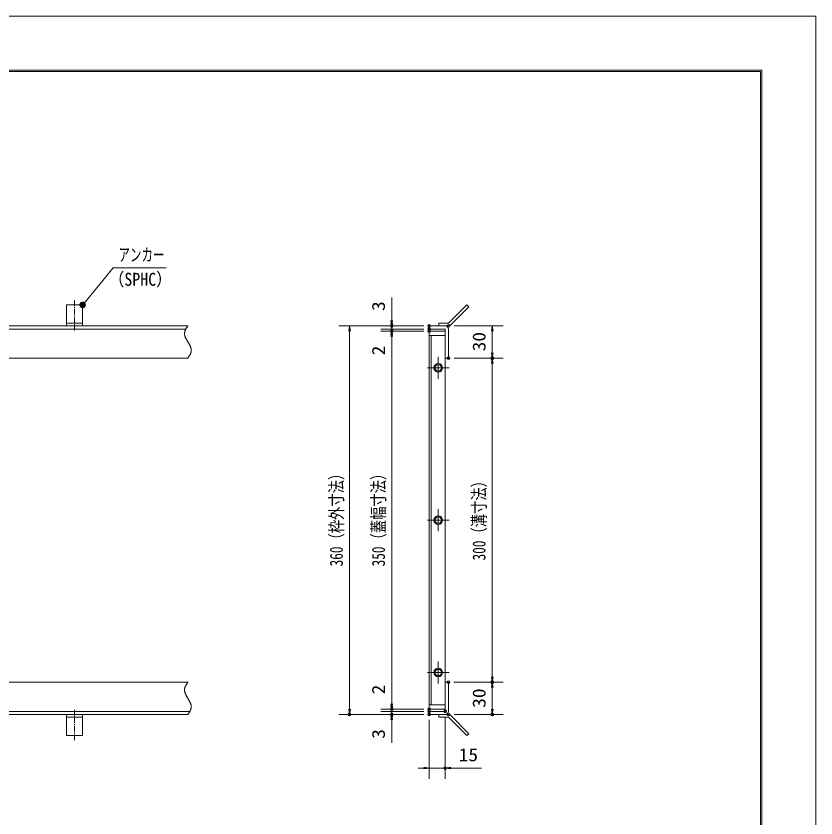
# Model space of a CAD drawing. Units: millimetres, scale not verified. Extents: x -1050 to 1050, y -742 to 742.
# Drawn here: x 309 to 1050, y 0 to 742 of the extents above; entities that cross this region are included whole.
import ezdxf
from ezdxf.enums import TextEntityAlignment as Align

# ---------------------------------------------------------------- set-up
doc = ezdxf.new("R2010")
doc.units = ezdxf.units.MM
doc.header["$LTSCALE"] = 5
doc.header["$PDMODE"] = 32
doc.header["$PDSIZE"] = 2.5
doc.linetypes.add('CHAIN1', pattern=[8, 5, -1, 1, -1])
doc.linetypes.add('DOUBLE_CHAIN1', pattern=[8.8, 5, -1, 0.6, -0.6, 0.6, -1])
for name, color, linetype, lineweight in [('0-0_7-図\u3000枠', 4, 'Continuous', 9), ('0-1_寸法注釈', 2, 'Continuous', 9), ('0-2_0', 2, 'Continuous', 9), ('0-3_DEFPOINTS', 134, 'Continuous', 9), ('0-4_アンカー', 7, 'Continuous', 9), ('0-5_枠', 7, 'Continuous', 9), ('0-6_想像線', 134, 'DOUBLE_CHAIN1', 9), ('0-8_蓋', 5, 'Continuous', 9), ('0-A_中心線', 6, 'CHAIN1', 9)]:
    doc.layers.add(name, color=color, linetype=linetype, lineweight=lineweight)
doc.styles.add('ＭＳ ゴシック', font='')
doc.styles.get('ＭＳ ゴシック').set_extended_font_data('MS Gothic')

# ---------------------------------------------------------------- blocks, each defined once
blk = doc.blocks.new('A$C5D7C781A')
at = {"layer": '0-4_アンカー'}
for p, q in [((0, 118.78), (0, 22.26)), ((0, 118.78), (75, 118.78)), ((75, 118.78), (75, 22.26)), ((75, 33.76), (0, 33.76)), ((0, 22.26), (75, 22.26))]:
    blk.add_line(p, q, dxfattribs=at)
at = {"layer": '0-4_アンカー', "color": 6, "linetype": 'CHAIN1'}
blk.add_line((37.5, 140.11), (37.5, 0), dxfattribs=at)
blk = doc.blocks.new('_OPEN')
at = {"layer": '0-2_0'}
blk.add_line((0, 0), (-5, 0), dxfattribs=at)
blk.add_lwpolyline([(-5, 0.833), (0, 0), (-5, -0.833)], dxfattribs=at)
blk = doc.blocks.new('A$C4F066A7F')
at = {"layer": '0-4_アンカー'}
for p, q in [((0, 96.52), (45.24, 96.52)), ((0, 85.02), (0, 96.52)), ((0, 85.02), (45.24, 85.02)), ((130.26, 0), (45.24, 85.02)), ((138.39, 8.13), (53.37, 93.15)), ((138.39, 8.13), (130.26, 0))]:
    blk.add_line(p, q, dxfattribs=at)
blk.add_arc((45.24, 85.02), 11.5, 45, 90, dxfattribs=at)
blk = doc.blocks.new('A$C6EB770D1')
at = {"layer": '0-4_アンカー'}
for p, q in [((130.257, 96.52), (45.237, 11.5)), ((138.388, 88.388), (53.368, 3.368)), ((138.388, 88.388), (130.257, 96.52)), ((0, 11.5), (45.237, 11.5)), ((0, 11.5), (0, 0)), ((0, 0), (45.237, 0))]:
    blk.add_line(p, q, dxfattribs=at)
blk.add_arc((45.237, 11.5), 11.5, 270, 315, dxfattribs=at)
blk = doc.blocks.new('_Dot')
at = {"layer": '0-2_0'}
for p, q in [((-2.5, 0), (-5, 0)), ((2.445, 0.5), (-2.445, 0.5)), ((1.997, 1.5), (-1.997, 1.5)), ((2.289, -0.995), (-2.289, -0.995)), ((1.499, -1.995), (-1.499, -1.995))]:
    blk.add_line(p, q, dxfattribs=at)
for points in [[(2.5, 0), (2.48, 0.313), (2.421, 0.622), (2.324, 0.92), (2.191, 1.204), (2.023, 1.469), (1.822, 1.711), (1.594, 1.926), (1.34, 2.111), (1.064, 2.262), (0.773, 2.378), (0.468, 2.456), (0.157, 2.495), (-0.157, 2.495), (-0.468, 2.456), (-0.773, 2.378), (-1.064, 2.262), (-1.34, 2.111), (-1.594, 1.926), (-1.822, 1.711), (-2.023, 1.469), (-2.191, 1.204), (-2.324, 0.92), (-2.421, 0.622), (-2.48, 0.313), (-2.5, 0), (0, 0)], [(-2.5, 0), (-2.48, -0.313), (-2.421, -0.622), (-2.324, -0.92), (-2.191, -1.204), (-2.023, -1.469), (-1.822, -1.711), (-1.594, -1.926), (-1.34, -2.111), (-1.064, -2.262), (-0.773, -2.378), (-0.468, -2.456), (-0.157, -2.495), (0.157, -2.495), (0.468, -2.456), (0.773, -2.378), (1.064, -2.262), (1.34, -2.111), (1.594, -1.926), (1.822, -1.711), (2.023, -1.469), (2.191, -1.204), (2.324, -0.92), (2.421, -0.622), (2.48, -0.313), (2.5, 0), (0, 0)]]:
    blk.add_lwpolyline(points, close=True, dxfattribs=at)

msp = doc.modelspace()

# ---------------------------------------------------------------- linework, layer by layer
at = {"layer": '0-0_7-図\u3000枠'}
for p in [(-973.75, 691.25), (998.75, -691.25)]:
    msp.add_line(p, (998.75, 691.25), dxfattribs=at)
msp.add_lwpolyline([(-975, 692.5), (1000, 692.5), (1000, -692.5)], dxfattribs=at)
at = {"layer": '0-1_寸法注釈'}
for p, q in [((656.991, 460.719), (656.991, 481.832)), ((656.991, 457.719), (656.991, 462.719)), ((686.648, 455.719), (608.022, 455.719)), ((686.648, 455.719), (646.991, 455.719)), ((656.991, 452.719), (656.991, 455.719)), ((714.696, 455.719), (760.2, 455.719)), ((618.022, 450.719), (618.022, 100.719)), ((686.648, 452.719), (646.991, 452.719)), ((686.648, 452.719), (646.991, 452.719)), ((686.648, 450.719), (646.991, 450.719)), ((686.648, 450.719), (646.991, 450.719)), ((656.991, 452.719), (656.991, 450.719)), ((656.991, 447.719), (656.991, 442.719)), ((656.991, 445.719), (656.991, 105.719)), ((656.991, 445.719), (656.991, 424.606)), ((750.2, 450.719), (750.2, 430.719)), ((714.696, 425.719), (760.2, 425.719)), ((714.696, 425.719), (760.2, 425.719)), ((750.2, 420.719), (750.2, 130.719)), ((656.991, 105.719), (656.991, 126.832)), ((714.648, 125.719), (760.2, 125.719)), ((714.648, 125.719), (760.2, 125.719)), ((750.2, 120.719), (750.2, 100.719)), ((656.991, 103.719), (656.991, 108.719)), ((686.648, 100.719), (646.991, 100.719)), ((686.648, 100.719), (646.991, 100.719)), ((686.648, 98.719), (646.991, 98.719)), ((686.648, 98.719), (646.991, 98.719)), ((656.991, 98.719), (656.991, 100.719)), ((656.991, 98.719), (656.991, 95.719)), ((686.648, 95.719), (608.022, 95.719)), ((686.648, 95.719), (646.991, 95.719)), ((656.991, 93.719), (656.991, 88.719)), ((656.991, 90.719), (656.991, 69.606)), ((691.648, 90.719), (691.648, 36.192)), ((706.648, 93.719), (706.648, 36.192)), ((714.696, 95.719), (760.2, 95.719)), ((686.648, 46.192), (681.648, 46.192)), ((691.648, 46.192), (706.648, 46.192)), ((711.648, 46.192), (740.185, 46.192))]:
    msp.add_line(p, q, dxfattribs=at)
msp.add_lwpolyline([(448.115, 509.212), (399.061, 509.212), (371.338, 475.781)], dxfattribs=at)
at = {"layer": '0-3_DEFPOINTS'}
msp.add_lwpolyline([(-1050, -742.5), (-1050, 742.5), (1050, 742.5), (1050, -742.5)], close=True, dxfattribs=at)
for p in [(656.991, 455.719), (691.648, 455.719), (691.648, 452.719), (709.696, 455.719), (656.991, 450.719), (691.648, 450.719), (709.696, 425.719), (750.2, 425.719), (709.648, 125.719), (750.2, 125.719), (618.022, 95.719), (656.991, 100.719), (656.991, 95.719), (691.648, 100.719), (691.648, 98.719), (691.648, 98.719), (691.648, 95.719), (691.648, 95.719), (706.648, 98.719), (709.696, 95.719), (750.2, 95.719), (706.648, 46.192)]:
    msp.add_point(p, dxfattribs=at)
at = {"layer": '0-5_枠'}
for p, q in [((-736.814, 455.719), (468.186, 455.719)), ((691.648, 455.719), (706.648, 455.719)), ((691.648, 452.719), (691.648, 455.719)), ((-733.814, 452.719), (466.35, 452.719)), ((706.648, 452.719), (691.648, 452.719)), ((706.648, 425.719), (706.648, 452.719)), ((709.648, 425.719), (709.648, 452.719)), ((266.186, 425.719), (468.186, 425.719)), ((706.648, 425.719), (709.648, 425.719)), ((266.186, 125.719), (468.186, 125.719)), ((706.648, 125.719), (706.648, 98.719)), ((706.648, 125.719), (709.648, 125.719)), ((709.648, 125.719), (709.648, 98.719)), ((-733.814, 98.719), (470.023, 98.719)), ((706.648, 98.719), (691.648, 98.719)), ((691.648, 98.719), (691.648, 95.719)), ((-736.814, 95.719), (468.186, 95.719)), ((691.648, 95.719), (706.648, 95.719))]:
    msp.add_line(p, q, dxfattribs=at)
for centre, start, end in [((706.648, 452.719), 0, 90), ((706.648, 98.719), 270, 0)]:
    msp.add_arc(centre, 3, start, end, dxfattribs=at)
at = {"layer": '0-6_想像線'}
for points in [[(468.186, 455.719), (467.995, 455.425), (467.805, 455.132), (467.616, 454.839), (467.429, 454.545), (467.244, 454.251), (467.063, 453.958), (466.886, 453.664), (466.713, 453.37), (466.545, 453.075), (466.383, 452.781), (466.228, 452.486), (466.08, 452.191), (465.939, 451.896), (465.807, 451.601), (465.685, 451.305), (465.571, 451.009), (465.469, 450.712), (465.377, 450.416), (465.297, 450.118), (465.229, 449.821), (465.175, 449.523), (465.133, 449.224), (465.107, 448.925), (465.095, 448.625), (465.097, 448.325), (465.113, 448.025), (465.142, 447.724), (465.183, 447.422), (465.237, 447.12), (465.303, 446.818), (465.379, 446.515), (465.466, 446.213), (465.562, 445.909), (465.668, 445.606), (465.783, 445.302), (465.906, 444.997), (466.037, 444.693), (466.175, 444.388), (466.319, 444.083)], [(466.319, 444.083), (466.47, 443.778), (466.626, 443.473), (466.787, 443.167), (466.952, 442.861), (467.121, 442.556), (467.294, 442.25), (467.469, 441.944), (467.646, 441.637), (467.825, 441.331), (468.006, 441.025), (468.186, 440.719)], [(470.054, 437.355), (469.903, 437.66), (469.747, 437.965), (469.586, 438.271), (469.421, 438.576), (469.252, 438.882), (469.079, 439.188), (468.904, 439.494), (468.726, 439.8), (468.547, 440.106), (468.367, 440.413), (468.186, 440.719)], [(468.186, 425.719), (468.377, 426.012), (468.568, 426.306), (468.757, 426.599), (468.944, 426.893), (469.129, 427.186), (469.31, 427.48), (469.487, 427.774), (469.66, 428.068), (469.828, 428.362), (469.99, 428.657), (470.145, 428.952), (470.293, 429.246), (470.433, 429.542), (470.565, 429.837), (470.688, 430.133), (470.801, 430.429), (470.904, 430.725), (470.996, 431.022), (471.076, 431.319), (471.144, 431.617), (471.198, 431.915), (471.239, 432.214), (471.266, 432.513), (471.278, 432.813), (471.276, 433.113), (471.26, 433.413), (471.231, 433.714), (471.189, 434.016), (471.136, 434.317), (471.07, 434.62), (470.994, 434.922), (470.907, 435.225), (470.81, 435.529), (470.704, 435.832), (470.59, 436.136), (470.467, 436.44), (470.336, 436.745), (470.198, 437.05), (470.054, 437.355)], [(468.186, 125.719), (467.995, 125.425), (467.805, 125.132), (467.616, 124.839), (467.429, 124.545), (467.244, 124.251), (467.063, 123.958), (466.886, 123.664), (466.713, 123.37), (466.545, 123.075), (466.383, 122.781), (466.228, 122.486), (466.08, 122.191), (465.939, 121.896), (465.807, 121.601), (465.685, 121.305), (465.571, 121.009), (465.469, 120.712), (465.377, 120.416), (465.297, 120.118), (465.229, 119.821), (465.175, 119.523), (465.133, 119.224), (465.107, 118.925), (465.095, 118.625), (465.097, 118.325), (465.113, 118.025), (465.142, 117.724), (465.183, 117.422), (465.237, 117.12), (465.303, 116.818), (465.379, 116.515), (465.466, 116.213), (465.562, 115.909), (465.668, 115.606), (465.783, 115.302), (465.906, 114.997), (466.037, 114.693), (466.175, 114.388), (466.319, 114.083)], [(466.319, 114.083), (466.47, 113.778), (466.626, 113.473), (466.787, 113.167), (466.952, 112.861), (467.121, 112.556), (467.294, 112.25), (467.469, 111.944), (467.646, 111.637), (467.826, 111.331), (468.006, 111.025), (468.186, 110.719)], [(470.054, 107.355), (469.903, 107.66), (469.747, 107.965), (469.586, 108.271), (469.421, 108.576), (469.252, 108.882), (469.079, 109.188), (468.904, 109.494), (468.726, 109.8), (468.547, 110.106), (468.367, 110.413), (468.186, 110.719)], [(468.186, 95.719), (468.377, 96.012), (468.568, 96.306), (468.757, 96.599), (468.944, 96.893), (469.129, 97.186), (469.31, 97.48), (469.487, 97.774), (469.66, 98.068), (469.828, 98.362), (469.99, 98.657), (470.145, 98.952), (470.293, 99.246), (470.433, 99.542), (470.565, 99.837), (470.688, 100.133), (470.801, 100.429), (470.904, 100.725), (470.996, 101.022), (471.076, 101.32), (471.144, 101.617), (471.198, 101.915), (471.239, 102.214), (471.266, 102.513), (471.278, 102.813), (471.276, 103.113), (471.26, 103.413), (471.231, 103.714), (471.189, 104.016), (471.136, 104.317), (471.07, 104.62), (470.994, 104.922), (470.907, 105.225), (470.81, 105.529), (470.704, 105.832), (470.59, 106.136), (470.467, 106.44), (470.336, 106.745), (470.198, 107.05), (470.054, 107.355)]]:
    msp.add_lwpolyline(points, dxfattribs=at)
at = {"layer": '0-8_蓋'}
for p, q in [((691.648, 450.719), (691.648, 100.719)), ((691.648, 450.719), (706.648, 450.719)), ((706.648, 446.719), (691.648, 446.719)), ((693.648, 446.719), (693.648, 104.719)), ((706.648, 450.719), (706.648, 100.719)), ((691.648, 104.719), (706.648, 104.719)), ((706.648, 100.719), (691.648, 100.719))]:
    msp.add_line(p, q, dxfattribs=at)
for centre, radius in [((700.148, 416.719), 4), ((700.148, 416.719), 3), ((700.148, 275.719), 4), ((700.148, 275.719), 3), ((700.148, 134.719), 4), ((700.148, 134.719), 3)]:
    msp.add_circle(centre, radius, dxfattribs=at)
at = {"layer": '0-8_蓋', "color": 7}
for p in [(691.648, 450.719), (691.648, 450.719), (691.648, 100.719), (691.648, 100.719)]:
    msp.add_point(p, dxfattribs=at)
at = {"layer": '0-A_中心線'}
for p, q in [((700.148, 426.829), (700.148, 406.609)), ((690.038, 416.719), (710.258, 416.719)), ((700.148, 265.609), (700.148, 285.829)), ((690.038, 275.719), (710.258, 275.719)), ((700.148, 124.609), (700.148, 144.829)), ((690.038, 134.719), (710.258, 134.719))]:
    msp.add_line(p, q, dxfattribs=at)

# ---------------------------------------------------------------- block references
at = {"layer": '0-1_寸法注釈'}
for name, p, rotation in [('_Dot', (370.686, 475.023), 229.33113), ('_OPEN', (656.991, 455.719), 270), ('_OPEN', (618.022, 455.719), 90), ('_OPEN', (656.991, 452.719), 270), ('_OPEN', (750.2, 455.719), 90), ('_OPEN', (656.991, 452.719), 90), ('_OPEN', (656.991, 450.719), 90), ('_OPEN', (656.991, 450.719), 90), ('_OPEN', (750.2, 425.719), 270), ('_OPEN', (750.2, 425.719), 90), ('_OPEN', (750.2, 125.719), 270), ('_OPEN', (750.2, 125.719), 90), ('_OPEN', (656.991, 100.719), 270), ('_OPEN', (656.991, 100.719), 270), ('_OPEN', (618.022, 95.719), 270), ('_OPEN', (656.991, 98.719), 270), ('_OPEN', (656.991, 98.719), 90), ('_OPEN', (750.2, 95.719), 270), ('_OPEN', (656.991, 95.719), 90), ('_OPEN', (706.648, 46.192), 180)]:
    msp.add_blockref(name, p, dxfattribs=dict(at, rotation=rotation))
msp.add_blockref('_OPEN', (691.648, 46.192), dxfattribs=at)
at = {"layer": '0-4_アンカー', "xscale": 0.2, "yscale": 0.2}
for name, p in [('A$C5D7C781A', (355.686, 451.267)), ('A$C6EB770D1', (700.648, 455.719)), ('A$C4F066A7F', (700.648, 76.415))]:
    msp.add_blockref(name, p, dxfattribs=at)
at = {"layer": '0-4_アンカー', "xscale": -0.2, "yscale": 0.2, "rotation": 180}
msp.add_blockref('A$C5D7C781A', (355.686, 100.171), dxfattribs=at)

# ---------------------------------------------------------------- texts
at = {"layer": '0-1_寸法注釈', "color": 7, "style": 'ＭＳ ゴシック'}
for s, width, p in [('アンカー', 0.65, (403.839, 511.899)), ('（SPHC）', 0.9, (394.565, 489.109)), ('15', 1.1, (719.028, 48.879))]:
    msp.add_text(s, height=12.02, dxfattribs=dict(at, width=width)).set_placement(p, align=Align.BOTTOM_LEFT)
for s, height, width, p in [('3', 12.02, 1.1, (654.304, 469.409)), ('30', 12.02, 1.1, (747.513, 431.986)), ('2', 12.02, 1.1, (654.304, 428.296)), ('360（枠外寸法）', 12.03, 0.75, (615.335, 232.926)), ('350（蓋幅寸法）', 12.03, 0.75, (654.304, 232.926)), ('300（溝寸法）', 12.03, 0.75, (747.513, 238.428)), ('2', 12.02, 1.1, (654.304, 114.409)), ('30', 12.02, 1.1, (747.513, 101.986)), ('3', 12.02, 1.1, (654.304, 73.296))]:
    msp.add_text(s, height=height, rotation=90, dxfattribs=dict(at, width=width)).set_placement(p, align=Align.BOTTOM_LEFT)

doc.saveas('drawing.dxf')
